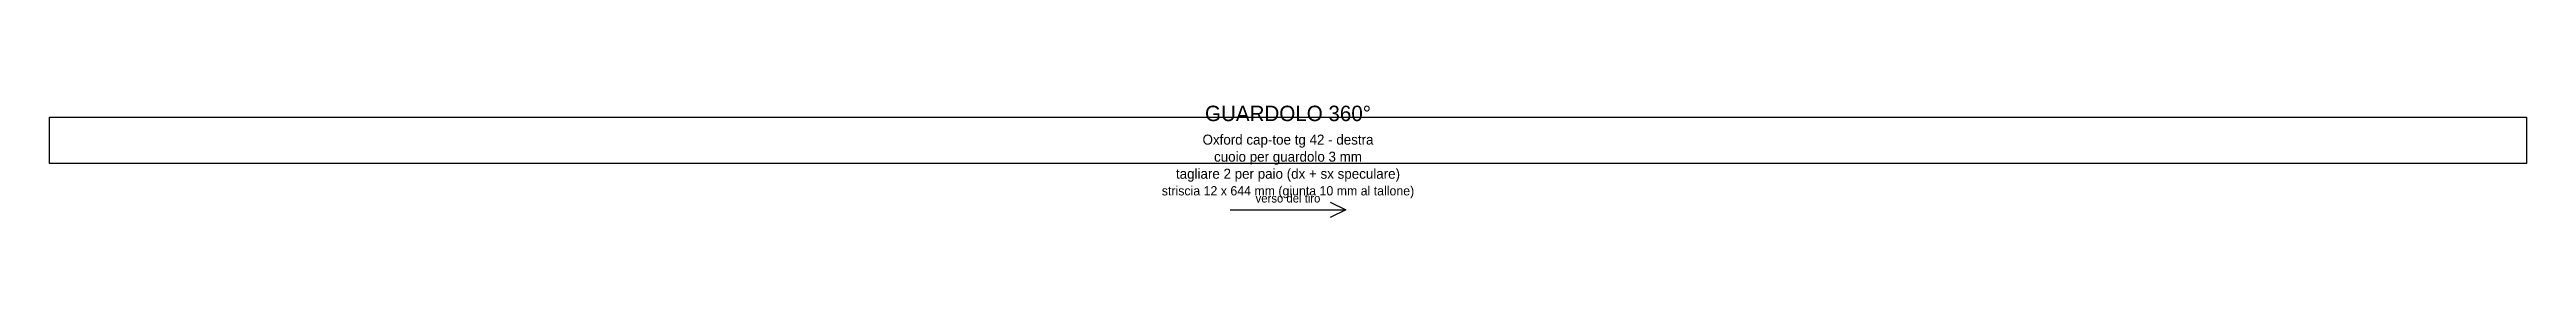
# Model space of a CAD drawing. Header units: millimetres. Extents: x 0 to 644, y -14 to 15.
import ezdxf
from ezdxf.enums import TextEntityAlignment as Align

# ---------------------------------------------------------------- set-up
doc = ezdxf.new("R2010")
doc.units = ezdxf.units.MM
doc.layers.add('TAGLIO', color=7, linetype='CONTINUOUS')
doc.layers.add('TESTO', color=7, linetype='CONTINUOUS')

msp = doc.modelspace()

# ---------------------------------------------------------------- linework, layer by layer
at = {"layer": 'TAGLIO'}
msp.add_lwpolyline([(0, 0), (0, 12), (644.1, 12), (644.1, 0), (0, 0)], dxfattribs=at)
at = {"layer": 'TESTO'}
for points in [[(307.05, -12), (337.05, -12)], [(333.05, -10), (337.05, -12), (333.05, -14)]]:
    msp.add_lwpolyline(points, dxfattribs=at)

# ---------------------------------------------------------------- texts
for s, height, p in [('GUARDOLO 360°', 4, (322.05, 13)), ('Oxford cap-toe tg 42 - destra', 2.6, (322.05, 6.2)), ('cuoio per guardolo 3 mm', 2.6, (322.05, 1.78)), ('striscia 12 x 644 mm (giunta 10 mm al tallone)', 2.4, (322.05, -7.06)), ('tagliare 2 per paio (dx + sx speculare)', 2.6, (322.05, -2.64)), ('verso del tiro', 2.2, (322.05, -9))]:
    msp.add_text(s, height=height, dxfattribs=at).set_placement(p, align=Align.MIDDLE_CENTER)

doc.saveas('drawing.dxf')
